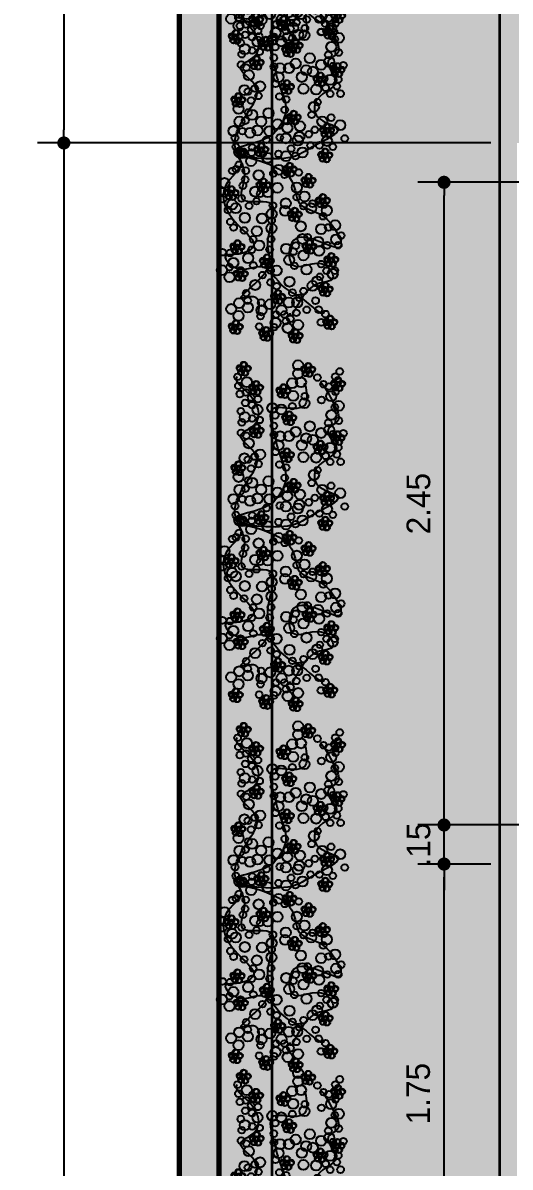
# Model space of a CAD drawing. Header units: millimetres. Extents: x 971.3 to 1010.6, y 593 to 619.8.
# Drawn here: x 971.527 to 973.383, y 606.443 to 610.805 of the extents above; entities that cross this region are included whole.
import ezdxf

# ---------------------------------------------------------------- set-up
doc = ezdxf.new("R2010")
doc.units = ezdxf.units.MM
doc.linetypes.add('ACAD_ISO10W100', pattern=[18.5, 12, -3, 0.5, -3])
for name, color, linetype, lineweight in [('csco', 7, 'Continuous', 70), ('FAROLAS', 45, 'Continuous', 9), ('www.dwgfree.com', 7, 'Continuous', 70)]:
    doc.layers.add(name, color=color, linetype=linetype, lineweight=lineweight)
doc.layers.add('plantas', color=3, linetype='Continuous')
doc.styles.get("Standard").update_dxf_attribs({"font": 'stylu.ttf'})
doc.dimstyles.new('1-75', dxfattribs={"dimtxt": 0.09, "dimasz": 0.05, "dimexe": 0.1, "dimexo": 0.1, "dimgap": 0.05, "dimtad": 1, "dimzin": 4, "dimdsep": 46, "dimtxsty": 'Standard', "dimblk": 'DOT', "dimcen": 0.09, "dimclrd": 250, "dimclre": 250, "dimclrt": 7, "dimaunit": 1, "dimazin": 0, "dimtfac": 1, "dimtix": 1, "dimtmove": 1, "dimatfit": 3, "dimfxl": 0.5, "dimtolj": 1, "dimtzin": 0, "dimarcsym": 0})

# ---------------------------------------------------------------- blocks, each defined once
blk = doc.blocks.new('2D-ALAMANDA')
at = {"layer": 'plantas', "color": 52}
for centre in [(-0.3572, 1.3818), (-0.0102, 1.3818), (-0.381, 1.3522), (-0.3794, 1.357), (-0.3594, 1.3263), (-0.3527, 1.3797), (-0.3527, 1.3543), (-0.3514, 1.3486), (-0.3514, 1.3299), (-0.33, 1.3356), (-0.3283, 1.3385), (-0.3262, 1.3659), (-0.3246, 1.3623), (-0.034, 1.3522), (-0.0324, 1.357), (-0.0124, 1.3263), (-0.0057, 1.3797), (-0.0057, 1.3543), (-0.0044, 1.3486), (-0.0044, 1.3299), (0.017, 1.3356), (0.0187, 1.3385), (0.0208, 1.3659), (0.0224, 1.3623), (0.3785, 1.3176), (0.3831, 1.3155), (0.5392, 1.308), (1.1869, 1.3234), (1.1885, 1.3281), (1.2107, 1.3529), (1.2152, 1.3508), (1.2152, 1.3254), (1.2164, 1.3198), (1.2379, 1.3068), (1.2395, 1.3097), (1.2417, 1.3371), (1.2432, 1.3334), (1.4002, 1.3176), (1.4047, 1.3155), (1.5885, 1.3201), (1.5901, 1.3249), (1.6123, 1.3497), (1.6168, 1.3476), (1.6168, 1.3222), (1.6181, 1.3165), (1.6433, 1.3338), (1.6449, 1.3302), (0.027, 1.2431), (0.0286, 1.2479), (0.0508, 1.2727), (0.0554, 1.2706), (0.0554, 1.2452), (0.0566, 1.2395), (0.0819, 1.2568), (0.0834, 1.2532), (0.3547, 1.2881), (0.3563, 1.2928), (0.3764, 1.2621), (0.3831, 1.2901), (0.3843, 1.2845), (0.3843, 1.2657), (0.4058, 1.2715), (0.4074, 1.2744), (0.4096, 1.3018), (0.4111, 1.2981), (0.5154, 1.2784), (0.517, 1.2832), (0.537, 1.2525), (0.5437, 1.3059), (0.5437, 1.2805), (0.545, 1.2748), (0.545, 1.2561), (0.5664, 1.2618), (0.5681, 1.2647), (0.5702, 1.2921), (0.5718, 1.2885), (0.8077, 1.2656), (0.8094, 1.2703), (0.8294, 1.2397), (0.8316, 1.2952), (0.8361, 1.293), (0.8361, 1.2677), (0.8373, 1.262), (0.8373, 1.2433), (0.8588, 1.249), (0.8604, 1.2519), (0.8626, 1.2793), (0.8641, 1.2757), (1.2085, 1.2974), (1.2164, 1.301), (1.3764, 1.2881), (1.378, 1.2928), (1.3981, 1.2621), (1.4047, 1.2901), (1.406, 1.2845), (1.406, 1.2657), (1.4275, 1.2715), (1.4291, 1.2744), (1.4313, 1.3018), (1.4328, 1.2981), (1.6101, 1.2942), (1.6181, 1.2978), (1.6395, 1.3035), (1.6411, 1.3065), (-0.471, 1.1597), (-0.4694, 1.1645), (-0.4472, 1.1893), (-0.4426, 1.1871), (-0.4426, 1.1618), (-0.4161, 1.1734), (-0.4146, 1.1698), (0.0487, 1.2172), (0.0566, 1.2208), (0.0781, 1.2265), (0.0797, 1.2294), (0.6792, 1.1726), (0.6808, 1.1773), (0.703, 1.2021), (0.7076, 1.2), (0.7076, 1.1746), (0.7088, 1.1689), (0.7341, 1.1862), (0.7356, 1.1826), (1.1033, 1.1822), (1.1049, 1.1869), (1.1271, 1.2117), (1.1317, 1.2096), (1.1317, 1.1843), (1.1329, 1.1786), (1.1329, 1.1598), (1.1544, 1.1656), (1.156, 1.1685), (1.1582, 1.1959), (1.1597, 1.1923), (-0.4493, 1.1338), (-0.4414, 1.1561), (-0.4414, 1.1374), (-0.4199, 1.1431), (-0.4183, 1.146), (0.2982, 1.1026), (0.3027, 1.1005), (0.3293, 1.0868), (0.7009, 1.1466), (0.7088, 1.1502), (0.7303, 1.1559), (0.7319, 1.1589), (0.8977, 1.0859), (0.8993, 1.0907), (0.9215, 1.1155), (0.926, 1.1133), (0.926, 1.088), (0.9526, 1.0996), (0.9541, 1.096), (1.125, 1.1562), (1.6784, 1.0988), (1.68, 1.1035), (1.7022, 1.1283), (1.7068, 1.1262), (1.7068, 1.1008), (1.708, 1.0951), (1.7333, 1.1124), (1.7348, 1.1088), (-0.309, 1.032), (-0.3045, 1.0299), (-0.278, 1.0162), (-0.2764, 1.0126), (-0.1593, 1.041), (-0.1577, 1.0457), (-0.1377, 1.015), (-0.1355, 1.0705), (-0.131, 1.0684), (-0.131, 1.0431), (-0.1297, 1.0374), (-0.1297, 1.0187), (-0.1083, 1.0244), (-0.1066, 1.0273), (-0.1045, 1.0547), (-0.1029, 1.0511), (0.0784, 1.0282), (0.08, 1.0329), (0.1022, 1.0577), (0.1068, 1.0556), (0.1068, 1.0302), (0.108, 1.0246), (0.1311, 1.0145), (0.1333, 1.0419), (0.1348, 1.0382), (0.2744, 1.0731), (0.276, 1.0778), (0.2961, 1.0471), (0.3027, 1.0752), (0.304, 1.0695), (0.304, 1.0507), (0.3255, 1.0565), (0.3271, 1.0594), (0.3308, 1.0832), (0.6085, 1.0506), (0.6102, 1.0554), (0.6302, 1.0247), (0.6324, 1.0802), (0.6369, 1.0781), (0.6369, 1.0527), (0.6381, 1.047), (0.6381, 1.0283), (0.6596, 1.034), (0.6612, 1.0369), (0.6634, 1.0643), (0.6649, 1.0607), (0.9194, 1.06), (0.9273, 1.0823), (0.9273, 1.0636), (0.9487, 1.0693), (0.9504, 1.0722), (1.4516, 1.0128), (1.7001, 1.0728), (1.708, 1.0764), (1.7295, 1.0821), (1.7311, 1.0851), (-0.3328, 1.0025), (-0.3312, 1.0072), (-0.3112, 0.9765), (-0.3045, 1.0046), (-0.3032, 0.9989), (-0.3032, 0.9801), (-0.2818, 0.9859), (-0.2801, 0.9888), (0.1001, 1.0022), (0.108, 1.0058), (0.1295, 1.0116), (1.2235, 0.939), (1.4278, 0.9832), (1.4294, 0.988), (1.4495, 0.9573), (1.4562, 1.0107), (1.4562, 0.9853), (1.4574, 0.9796), (1.4574, 0.9609), (1.4789, 0.9666), (1.4805, 0.9695), (1.4827, 0.9969), (1.4842, 0.9933), (1.6894, 0.939), (0.4832, 0.8677), (0.4849, 0.8725), (0.5071, 0.8973), (0.5116, 0.8952), (0.5116, 0.8698), (0.5381, 0.8814), (0.5396, 0.8778), (0.7114, 0.8838), (0.713, 0.8885), (0.7352, 0.9133), (0.7397, 0.9112), (0.7397, 0.8858), (0.7409, 0.8802), (0.7624, 0.8672), (0.764, 0.8701), (0.7662, 0.8975), (0.7677, 0.8939), (1.1997, 0.9094), (1.2013, 0.9142), (1.2214, 0.8835), (1.228, 0.9369), (1.228, 0.9115), (1.2293, 0.9058), (1.2293, 0.8871), (1.2508, 0.8928), (1.2524, 0.8957), (1.2546, 0.9231), (1.2561, 0.9195), (1.6656, 0.9094), (1.6672, 0.9142), (1.6872, 0.8835), (1.6939, 0.9369), (1.6939, 0.9115), (1.6952, 0.9058), (1.6952, 0.8871), (1.7166, 0.8928), (1.7183, 0.8957), (1.7204, 0.9231), (1.722, 0.9195), (-0.3521, 0.826), (-0.3505, 0.8308), (-0.3304, 0.8001), (-0.3283, 0.8556), (-0.3238, 0.8534), (-0.3238, 0.8281), (-0.3225, 0.8224), (-0.3225, 0.8037), (-0.301, 0.8094), (-0.2994, 0.8123), (-0.2972, 0.8397), (-0.2957, 0.8361), (-0.0758, 0.8324), (-0.0742, 0.8372), (-0.0541, 0.8065), (-0.052, 0.862), (-0.0475, 0.8599), (-0.0475, 0.8345), (-0.0462, 0.8288), (-0.0462, 0.8101), (-0.0247, 0.8158), (-0.0231, 0.8187), (-0.0209, 0.8461), (-0.0194, 0.8425), (0.5049, 0.8418), (0.5128, 0.8641), (0.5128, 0.8454), (0.5343, 0.8511), (0.5359, 0.854), (0.733, 0.8578), (0.7409, 0.8614), (-0.4742, 0.7458), (-0.4726, 0.7505), (-0.4525, 0.7199), (-0.4504, 0.7754), (-0.4458, 0.7732), (-0.4458, 0.7479), (-0.4446, 0.7422), (-0.4446, 0.7235), (-0.4231, 0.7292), (-0.4215, 0.7321), (-0.4193, 0.7595), (-0.4178, 0.7559), (0.1668, 0.7217), (0.189, 0.7465), (0.1935, 0.7444), (0.1935, 0.719), (0.22, 0.7306), (0.2216, 0.727), (1.1097, 0.7201), (1.1114, 0.7249), (1.1336, 0.7497), (1.1381, 0.7476), (1.1381, 0.7222), (1.1646, 0.7338), (1.1661, 0.7302), (1.2832, 0.7426), (1.2848, 0.7473), (1.3071, 0.7721), (1.3116, 0.77), (1.3116, 0.7447), (1.3128, 0.739), (1.3128, 0.7202), (1.3343, 0.726), (1.3359, 0.7289), (1.3381, 0.7563), (1.3396, 0.7527), (1.6254, 0.7185), (1.6476, 0.7433), (1.6521, 0.7411), (1.6787, 0.7274), (1.6802, 0.7238), (0.1652, 0.7169), (0.1868, 0.691), (0.1948, 0.7133), (0.1948, 0.6946), (0.2162, 0.7003), (0.2179, 0.7032), (0.7628, 0.6784), (0.7644, 0.6832), (0.7844, 0.6525), (0.7866, 0.708), (0.7911, 0.7058), (0.7911, 0.6805), (0.7924, 0.6748), (0.7924, 0.6561), (0.8138, 0.6618), (0.8154, 0.6647), (0.8176, 0.6921), (0.8192, 0.6885), (1.1314, 0.6942), (1.1393, 0.7165), (1.1393, 0.6978), (1.1608, 0.7035), (1.1624, 0.7064), (1.3049, 0.7166), (1.6238, 0.7137), (1.6455, 0.6878), (1.6521, 0.7158), (1.6534, 0.7101), (1.6534, 0.6914), (1.6748, 0.6971), (1.6765, 0.7)]:
    blk.add_circle(centre, 0.017, dxfattribs=at)
at = {"layer": 'plantas', "color": 108}
for centre, radius in [((-0.0368, 1.3908), 0.0217), ((0.3484, 1.3747), 0.0323), ((0.4332, 1.4041), 0.0217), ((1.0573, 1.3866), 0.0217), ((-0.4346, 1.3644), 0.0217), ((-0.4005, 1.3363), 0.0217), ((-0.3046, 1.338), 0.0217), ((-0.2743, 1.3107), 0.0323), ((-0.2128, 1.3598), 0.0323), ((-0.2038, 1.3351), 0.0217), ((-0.1543, 1.3129), 0.0323), ((-0.1179, 1.3606), 0.0217), ((-0.0581, 1.3003), 0.0323), ((-0.0308, 1.3238), 0.0217), ((0.0569, 1.3071), 0.0323), ((0.0549, 1.3589), 0.0217), ((0.0983, 1.3501), 0.0217), ((0.1458, 1.3749), 0.0217), ((0.147, 1.3079), 0.0217), ((0.3004, 1.3154), 0.0217), ((0.3816, 1.3361), 0.0217), ((0.4873, 1.3284), 0.0217), ((0.8968, 1.2936), 0.0323), ((0.9918, 1.348), 0.0323), ((1.006, 1.3042), 0.0217), ((1.0829, 1.3545), 0.0323), ((1.12, 1.3686), 0.0217), ((1.2835, 1.3476), 0.0217), ((1.304, 1.3345), 0.0323), ((-0.3512, 1.2605), 0.0217), ((-0.3374, 1.2943), 0.0217), ((-0.2502, 1.248), 0.0217), ((-0.1023, 1.2938), 0.0217), ((-0.038, 1.2479), 0.0323), ((0.1091, 1.2784), 0.0217), ((0.3265, 1.2593), 0.0323), ((0.4507, 1.2903), 0.0323), ((0.4793, 1.242), 0.0217), ((0.9346, 1.2694), 0.0217), ((1.0175, 1.2574), 0.0323), ((1.0993, 1.2397), 0.0323), ((1.1213, 1.2967), 0.0217), ((1.1568, 1.2456), 0.0323), ((1.2419, 1.2606), 0.0217), ((1.2844, 1.2949), 0.0217), ((1.3236, 1.2525), 0.0217), ((1.3537, 1.2348), 0.0323), ((1.5348, 1.2467), 0.0217), ((1.5628, 1.2904), 0.0217), ((1.6161, 1.2626), 0.0217), ((-0.3936, 1.2214), 0.0217), ((-0.0799, 1.1753), 0.0323), ((-0.0027, 1.1527), 0.0323), ((0.0061, 1.196), 0.0323), ((0.1209, 1.2172), 0.0323), ((0.2012, 1.2274), 0.0217), ((0.2315, 1.2049), 0.0323), ((0.2835, 1.1905), 0.0217), ((0.3791, 1.2114), 0.0217), ((0.4085, 1.1736), 0.0217), ((0.4803, 1.1845), 0.0217), ((0.8082, 1.1496), 0.0323), ((0.8543, 1.2009), 0.0217), ((0.8843, 1.1927), 0.0323), ((1.0707, 1.1712), 0.0217), ((1.1874, 1.1455), 0.0323), ((1.2782, 1.1663), 0.0323), ((1.383, 1.2065), 0.0323), ((1.4776, 1.2265), 0.0217), ((1.5362, 1.1701), 0.0217), ((-0.4719, 1.0963), 0.0323), ((-0.4194, 1.098), 0.0323), ((-0.3625, 1.1162), 0.0323), ((-0.2723, 1.1421), 0.0217), ((-0.228, 1.1391), 0.0323), ((-0.0447, 1.0849), 0.0323), ((0.041, 1.1248), 0.0323), ((0.1176, 1.1357), 0.0323), ((0.3578, 1.1161), 0.0323), ((0.4251, 1.1125), 0.0323), ((0.4492, 1.1034), 0.0323), ((0.5255, 1.1335), 0.0323), ((0.5492, 1.0899), 0.0217), ((0.6544, 1.111), 0.0217), ((0.7516, 1.0993), 0.0323), ((0.8129, 1.0995), 0.0217), ((0.8697, 1.1436), 0.0217), ((1.0006, 1.1277), 0.0323), ((1.082, 1.1388), 0.0323), ((1.1249, 1.0955), 0.0217), ((1.1635, 1.0819), 0.0217), ((1.2546, 1.0883), 0.0217), ((1.4166, 1.1487), 0.0217), ((1.4603, 1.1208), 0.0217), ((1.4904, 1.1079), 0.0323), ((1.5566, 1.1034), 0.0217), ((1.6342, 1.1152), 0.0323), ((-0.3561, 1.0601), 0.0323), ((-0.2746, 1.0663), 0.0323), ((-0.2084, 1.0618), 0.0217), ((-0.0151, 1.0423), 0.0323), ((0.1857, 1.0258), 0.0217), ((0.253, 1.0175), 0.0217), ((0.3247, 1.0331), 0.0217), ((0.3689, 1.0348), 0.0323), ((0.4362, 1.0265), 0.0323), ((0.5018, 1.0603), 0.0217), ((0.5514, 1.0286), 0.0323), ((0.6704, 1.0202), 0.0217), ((0.8536, 1.0292), 0.0323), ((0.9017, 1.0253), 0.0323), ((1.1462, 1.0345), 0.0323), ((1.2178, 1.055), 0.0323), ((1.357, 1.0575), 0.0323), ((1.4275, 1.0771), 0.0217), ((1.4913, 1.0552), 0.0323), ((1.5402, 1.0081), 0.0323), ((1.5676, 1.0269), 0.0217), ((1.5957, 1.0657), 0.0217), ((1.6106, 1.0372), 0.0217), ((1.6546, 1.0485), 0.0323), ((-0.1955, 0.9336), 0.0323), ((-0.1869, 0.9912), 0.0323), ((-0.1489, 0.9527), 0.0217), ((-0.0815, 0.9443), 0.0217), ((-0.0141, 0.9848), 0.0323), ((-0.024, 0.9454), 0.0217), ((0.0437, 0.9762), 0.0323), ((0.0862, 0.9569), 0.0217), ((0.1673, 0.9824), 0.0217), ((0.3461, 0.9721), 0.0323), ((0.4311, 0.9871), 0.0217), ((0.5368, 0.9795), 0.0217), ((0.6386, 0.9822), 0.0323), ((0.6621, 0.9482), 0.0217), ((0.7539, 0.9747), 0.0323), ((0.8685, 0.9471), 0.0217), ((0.9224, 0.9394), 0.0323), ((0.9646, 0.9393), 0.0217), ((1.0145, 0.9383), 0.0323), ((1.0846, 0.9367), 0.0217), ((1.2865, 0.9748), 0.0323), ((1.2861, 0.9355), 0.0217), ((1.3629, 0.9369), 0.0217), ((1.3862, 0.9757), 0.0217), ((1.5031, 0.9356), 0.0323), ((1.5685, 0.9742), 0.0217), ((1.6224, 0.9713), 0.0323), ((1.6503, 0.9613), 0.0217), ((0.1034, 0.8575), 0.0323), ((0.2751, 0.9133), 0.0323), ((0.3288, 0.8664), 0.0323), ((0.3902, 0.9202), 0.0323), ((0.4471, 0.9012), 0.0217), ((0.5631, 0.909), 0.0323), ((0.6745, 0.8535), 0.0323), ((0.7838, 0.913), 0.0323), ((0.7932, 0.8643), 0.0217), ((0.9524, 0.8777), 0.0323), ((1.1254, 0.8616), 0.0323), ((1.1519, 0.9283), 0.0217), ((1.3159, 0.8834), 0.0217), ((1.4935, 0.877), 0.0217), ((1.5425, 0.8788), 0.0323), ((1.58, 0.8738), 0.0217), ((1.6473, 0.8654), 0.0217), ((-0.2612, 0.7973), 0.0217), ((-0.2524, 0.8406), 0.0217), ((-0.2133, 0.803), 0.0217), ((-0.1841, 0.8379), 0.0323), ((-0.127, 0.8045), 0.0217), ((-0.1183, 0.8526), 0.0217), ((0.0328, 0.7844), 0.0323), ((0.1174, 0.8233), 0.0217), ((0.1649, 0.8481), 0.0217), ((0.1946, 0.8008), 0.0217), ((0.2866, 0.8081), 0.0323), ((0.3868, 0.8435), 0.0323), ((0.402, 0.7958), 0.0323), ((0.4967, 0.811), 0.0217), ((0.5303, 0.8068), 0.0217), ((0.5842, 0.8039), 0.0323), ((0.7804, 0.8314), 0.0323), ((0.8416, 0.8412), 0.0217), ((0.8712, 0.7938), 0.0217), ((1.0345, 0.8456), 0.0323), ((1.0867, 0.8217), 0.0217), ((1.154, 0.8133), 0.0217), ((1.2082, 0.7913), 0.0323), ((1.2546, 0.8247), 0.0217), ((1.3801, 0.8375), 0.0323), ((1.4807, 0.7905), 0.0217), ((1.5249, 0.7922), 0.0323), ((-0.3602, 0.7683), 0.0323), ((-0.3365, 0.7145), 0.0217), ((-0.2942, 0.7632), 0.0217), ((-0.2839, 0.725), 0.0217), ((-0.2269, 0.7596), 0.0217), ((-0.1737, 0.7318), 0.0217), ((-0.1347, 0.7574), 0.0323), ((-0.1018, 0.7379), 0.0217), ((-0.0346, 0.7343), 0.0217), ((-0.016, 0.7682), 0.0217), ((0.1292, 0.7574), 0.0323), ((0.1373, 0.7806), 0.0217), ((0.2498, 0.7212), 0.0323), ((0.2717, 0.783), 0.0217), ((0.3313, 0.7275), 0.0323), ((0.3248, 0.7648), 0.0217), ((0.3923, 0.7468), 0.0217), ((0.5367, 0.7207), 0.0217), ((0.6086, 0.7268), 0.0217), ((0.6461, 0.7706), 0.0217), ((0.7038, 0.7669), 0.0217), ((0.7424, 0.7532), 0.0217), ((0.8241, 0.7451), 0.0217), ((0.8882, 0.7088), 0.0323), ((0.9495, 0.7674), 0.0323), ((1.0301, 0.7632), 0.0217), ((1.4329, 0.78), 0.0217), ((1.4984, 0.7358), 0.0323), ((1.58, 0.7325), 0.0323), ((-0.394, 0.7086), 0.0217), ((0.3919, 0.689), 0.0323), ((0.4363, 0.6997), 0.0217), ((0.4938, 0.7055), 0.0217), ((0.6377, 0.7082), 0.0217), ((0.6477, 0.6844), 0.0217), ((0.7264, 0.634), 0.0323), ((0.8647, 0.6844), 0.0323), ((0.8996, 0.6591), 0.0217), ((0.9761, 0.6748), 0.0217), ((1.0122, 0.6958), 0.0217), ((1.1757, 0.6748), 0.0217), ((1.2387, 0.696), 0.0323), ((1.2669, 0.6716), 0.0217), ((1.3312, 0.673), 0.0323), ((1.5358, 0.6855), 0.0323), ((0.7805, 0.6176), 0.0217), ((0.8303, 0.6259), 0.0217), ((1.1718, 0.6268), 0.0217), ((1.2875, 0.6236), 0.0323)]:
    blk.add_circle(centre, radius, dxfattribs=at)
at = {"layer": 'plantas', "color": 36}
for centre, radius in [((0.5338, 0.7467), 0.0323), ((0.5321, 0.7471), 0.0219), ((0.5327, 0.7454), 0.0121)]:
    blk.add_circle(centre, radius, dxfattribs=at)
for points, start_tangent, end_tangent in [([(-0.3434, 1.2442), (-0.206, 1.3378), (-0.1151, 1.3538), (-0.0612, 1.2925), (0.0578, 1.3473), (0.1847, 1.225), (0.2951, 1.227), (0.3694, 1.3625), (0.4875, 1.2018), (0.5571, 1.064), (0.5492, 0.7093), (0.7106, 1.0668), (0.8537, 1.1173), (0.9325, 1.2673), (1.132, 1.3811), (1.0894, 1.0833), (1.2479, 1.0765), (1.2488, 1.2874), (1.3295, 1.3368), (1.3846, 1.2084), (1.56, 1.063)], (-0.993813, -0.111068), (-0.999836, -0.018093)), ([(-0.3463, 1.1387), (-0.2554, 1.1548), (-0.1955, 1.0265), (-0.1891, 0.9355), (-0.0357, 0.9431), (0.117, 0.989), (0.2507, 1.025), (0.3473, 0.9932), (0.4654, 0.8324), (0.535, 0.6947), (0.5775, 0.7338), (0.7229, 0.6549), (1.0093, 0.7368), (1.1277, 0.8252), (1.1822, 0.7303), (1.1981, 0.6444), (1.2735, 0.7176), (1.261, 0.8803), (1.3881, 1.0168), (1.4674, 1.1428), (1.5416, 1.2831)], (-0.993813, -0.111068), (-0.999836, -0.018093)), ([(1.554, 0.8616), (1.4821, 0.8603), (1.4647, 0.7594), (1.2699, 0.9188), (1.1164, 0.916), (0.8523, 0.9256), (0.8315, 0.7527), (0.6729, 0.7642), (0.5061, 0.7037), (0.2841, 0.7716), (0.1055, 0.8306), (-0.0175, 0.7326), (-0.0911, 0.8223), (-0.2918, 0.7755), (-0.3961, 0.7066)], (0.987678, -0.156498), (-0.872165, 0.489211))]:
    blk.add_spline(points, degree=3, dxfattribs=dict(at, start_tangent=start_tangent, end_tangent=end_tangent))
blk = doc.blocks.new('_Dot')
at = {"color": 0, "linetype": 'ByBlock', "lineweight": -2}
blk.add_line((-0.5, 0), (-1, 0), dxfattribs=at)
at = {"color": 0, "linetype": 'ByBlock', "const_width": 0.5}
blk.add_lwpolyline([(-0.25, 0, 1), (0.25, 0, 1)], format="xyb", close=True, dxfattribs=at)
blk = doc.blocks.new('*D49')
at = {"layer": 'Defpoints', "color": 0, "lineweight": 35, "transparency": 16777216}
for p in [(973.1316, 607.5979), (973.4099, 607.5979), (973.5599, 605.8479)]:
    blk.add_point(p, dxfattribs=at)
at = {"layer": 'www.dwgfree.com', "color": 250, "linetype": 'ACAD_ISO10W100', "lineweight": -2, "transparency": 16777216}
for p, q in [((973.3099, 607.5979), (973.0316, 607.5979)), ((973.4599, 605.8479), (973.0316, 605.8479))]:
    blk.add_line(p, q, dxfattribs=at)
at = {"layer": 'www.dwgfree.com', "color": 250, "lineweight": -2, "transparency": 16777216}
blk.add_line((973.1316, 605.8979), (973.1316, 607.5479), dxfattribs=at)
at = {"layer": 'www.dwgfree.com', "color": 250, "lineweight": -2, "transparency": 16777216, "xscale": 0.05, "yscale": 0.05, "zscale": 0.05}
for p, rotation in [((973.1316, 607.5979), 90), ((973.1316, 605.8479), 270)]:
    blk.add_blockref('_Dot', p, dxfattribs=dict(at, rotation=rotation))
at = {"layer": 'www.dwgfree.com', "color": 7, "lineweight": 35, "transparency": 16777216, "insert": (973.0334, 606.7229), "char_height": 0.09, "attachment_point": 5, "rotation": 90}
blk.add_mtext('\\A1;1.75 ', dxfattribs=at)
blk = doc.blocks.new('*D50')
at = {"layer": 'Defpoints', "color": 0, "lineweight": 35, "transparency": 16777216}
for p in [(973.1316, 607.747), (973.5599, 607.747), (973.4099, 607.5979)]:
    blk.add_point(p, dxfattribs=at)
at = {"layer": 'www.dwgfree.com', "color": 250, "lineweight": -2, "transparency": 16777216}
for p, q in [((973.1316, 607.797), (973.1316, 607.847)), ((973.1316, 607.5979), (973.1316, 607.747)), ((973.1316, 607.5479), (973.1316, 607.4979))]:
    blk.add_line(p, q, dxfattribs=at)
at = {"layer": 'www.dwgfree.com', "color": 250, "linetype": 'ACAD_ISO10W100', "lineweight": -2, "transparency": 16777216}
for p, q in [((973.4599, 607.747), (973.0316, 607.747)), ((973.3099, 607.5979), (973.0316, 607.5979))]:
    blk.add_line(p, q, dxfattribs=at)
at = {"layer": 'www.dwgfree.com', "color": 250, "lineweight": -2, "transparency": 16777216, "xscale": 0.05, "yscale": 0.05, "zscale": 0.05}
for p, rotation in [((973.1316, 607.747), 270), ((973.1316, 607.5979), 90)]:
    blk.add_blockref('_Dot', p, dxfattribs=dict(at, rotation=rotation))
at = {"layer": 'www.dwgfree.com', "color": 7, "lineweight": 35, "transparency": 16777216, "insert": (973.0347, 607.6725), "char_height": 0.09, "attachment_point": 5, "rotation": 90}
blk.add_mtext('\\A1;.15 ', dxfattribs=at)
blk = doc.blocks.new('*D51')
at = {"layer": 'Defpoints', "color": 0, "lineweight": 35, "transparency": 16777216}
for p in [(973.1316, 610.197), (973.5599, 610.197), (973.5599, 607.747)]:
    blk.add_point(p, dxfattribs=at)
at = {"layer": 'www.dwgfree.com', "color": 250, "linetype": 'ACAD_ISO10W100', "lineweight": -2, "transparency": 16777216}
for p, q in [((973.4599, 610.197), (973.0316, 610.197)), ((973.4599, 607.747), (973.0316, 607.747))]:
    blk.add_line(p, q, dxfattribs=at)
at = {"layer": 'www.dwgfree.com', "color": 250, "lineweight": -2, "transparency": 16777216}
blk.add_line((973.1316, 607.797), (973.1316, 610.147), dxfattribs=at)
at = {"layer": 'www.dwgfree.com', "color": 250, "lineweight": -2, "transparency": 16777216, "xscale": 0.05, "yscale": 0.05, "zscale": 0.05}
for p, rotation in [((973.1316, 610.197), 90), ((973.1316, 607.747), 270)]:
    blk.add_blockref('_Dot', p, dxfattribs=dict(at, rotation=rotation))
at = {"layer": 'www.dwgfree.com', "color": 7, "lineweight": 35, "transparency": 16777216, "insert": (973.0346, 608.972), "char_height": 0.09, "attachment_point": 5, "rotation": 90}
blk.add_mtext('\\A1;2.45 ', dxfattribs=at)
blk = doc.blocks.new('*D70')
at = {"layer": 'Defpoints', "color": 0, "lineweight": 35, "transparency": 16777216}
for p in [(972.6143, 611.9916), (971.6835, 610.347), (973.4099, 610.347)]:
    blk.add_point(p, dxfattribs=at)
at = {"layer": 'www.dwgfree.com', "color": 250, "linetype": 'ACAD_ISO10W100', "lineweight": -2, "transparency": 16777216}
for p, q in [((972.5143, 611.9916), (971.5835, 611.9916)), ((973.3099, 610.347), (971.5835, 610.347))]:
    blk.add_line(p, q, dxfattribs=at)
at = {"layer": 'www.dwgfree.com', "color": 250, "lineweight": -2, "transparency": 16777216}
blk.add_line((971.6835, 611.9416), (971.6835, 610.397), dxfattribs=at)
at = {"layer": 'www.dwgfree.com', "color": 250, "lineweight": -2, "transparency": 16777216, "xscale": 0.05, "yscale": 0.05, "zscale": 0.05}
for p, rotation in [((971.6835, 611.9916), 90), ((971.6835, 610.347), 270)]:
    blk.add_blockref('_Dot', p, dxfattribs=dict(at, rotation=rotation))
at = {"layer": 'www.dwgfree.com', "color": 7, "lineweight": 35, "transparency": 16777216, "insert": (971.5865, 611.1693), "char_height": 0.09, "attachment_point": 5, "rotation": 90}
blk.add_mtext('\\A1;1.64 ', dxfattribs=at)
blk = doc.blocks.new('*D71')
at = {"layer": 'Defpoints', "color": 0, "lineweight": 35, "transparency": 16777216}
for p in [(973.4099, 610.347), (971.6835, 599.187), (973.5599, 599.187)]:
    blk.add_point(p, dxfattribs=at)
at = {"layer": 'www.dwgfree.com', "color": 250, "linetype": 'ACAD_ISO10W100', "lineweight": -2, "transparency": 16777216}
for p, q in [((973.3099, 610.347), (971.5835, 610.347)), ((973.4599, 599.187), (971.5835, 599.187))]:
    blk.add_line(p, q, dxfattribs=at)
at = {"layer": 'www.dwgfree.com', "color": 250, "lineweight": -2, "transparency": 16777216}
blk.add_line((971.6835, 610.297), (971.6835, 599.237), dxfattribs=at)
at = {"layer": 'www.dwgfree.com', "color": 250, "lineweight": -2, "transparency": 16777216, "xscale": 0.05, "yscale": 0.05, "zscale": 0.05}
for p, rotation in [((971.6835, 610.347), 90), ((971.6835, 599.187), 270)]:
    blk.add_blockref('_Dot', p, dxfattribs=dict(at, rotation=rotation))
at = {"layer": 'www.dwgfree.com', "color": 7, "lineweight": 35, "transparency": 16777216, "insert": (971.5869, 604.767), "char_height": 0.09, "attachment_point": 5, "rotation": 90}
blk.add_mtext('\\A1;11.16 ', dxfattribs=at)

msp = doc.modelspace()

# ---------------------------------------------------------------- hatches: boundary and pattern name
at = {"layer": 'FAROLAS', "lineweight": 35}
h = msp.add_hatch(dxfattribs=at)
h.set_pattern_fill('AR-SAND', color=104, scale=0.004, angle=180, style=0)
h.set_pattern_definition([(217.5, (972.27319, 593.91996), (0.0064001, -0.1957653), [0, -0.154432, 0, -0.17272, 0, -0.1651]), (187.5, (972.2732, 593.91996), (-0.1798093, -0.28673), [0, -0.083312, 0, -0.139192, 0, -0.05334]), (147.5, (972.39816, 593.91996), (-0.316397, -0.0005749), [0, -0.0508, 0, -0.18288, 0, -0.23876]), (137.5, (972.39816, 593.91996), (-0.3054226, -0.0891717), [0, -0.0254, 0, -0.119888, 0, -0.13716])])
h.paths.add_polyline_path([(978.3835, 614.166), (976.3137, 614.166), (976.3764, 611.7875), (972.2732, 611.7875), (972.2732, 593.92), (977.1382, 593.92), (977.1382, 599.097), (973.4099, 599.097), (973.41, 610.3471), (976.639, 610.347), (976.639, 611.857), (978.3835, 611.857)])
h.paths.add_polyline_path([(973.3426, 594.0355), (972.4764, 594.0355), (972.4764, 599.0712), (973.3426, 599.0712)], flags=16)
h.paths.add_polyline_path([(973.3426, 599.081), (972.4764, 599.081), (972.4764, 611.7875), (973.3426, 611.7875)], flags=16)
at = {"layer": 'www.dwgfree.com', "lineweight": 35, "true_color": 0xfbd593}
h = msp.add_hatch(dxfattribs=at)
h.set_pattern_fill('AR-SAND', color=41, scale=0.002, angle=180, style=0)
h.set_pattern_definition([(217.5, (972.4764, 594.03545), (0.00320006, -0.09788265), [0, -0.077216, 0, -0.08636, 0, -0.08255]), (187.5, (972.4764, 594.03545), (-0.0899047, -0.143365), [0, -0.041656, 0, -0.069596, 0, -0.02667]), (147.5, (972.53889, 594.03545), (-0.15819847, -0.00028744), [0, -0.0254, 0, -0.09144, 0, -0.11938]), (137.5, (972.53889, 594.03545), (-0.1527113, -0.0445859), [0, -0.0127, 0, -0.059944, 0, -0.06858])])
h.paths.add_polyline_path([(973.3426, 594.0355), (972.4764, 594.0355), (972.4764, 611.7875), (973.3426, 611.7875)])
at = {"layer": 'www.dwgfree.com', "lineweight": 35}
msp.add_hatch(color=256, dxfattribs=at).paths.add_polyline_path([(972.2732, 611.1211), (972.1232, 611.1214), (972.1232, 603.8326), (972.2732, 603.8197)])

# ---------------------------------------------------------------- linework, layer by layer
at = {"layer": 'csco'}
for p, q in [((972.1232, 618.92), (972.1232, 593.92)), ((972.2732, 618.77), (972.2732, 593.92))]:
    msp.add_line(p, q, dxfattribs=at)
at = {"layer": 'www.dwgfree.com', "color": 41, "lineweight": 35, "true_color": 0xfbd593}
msp.add_lwpolyline([(973.3426, 594.0355), (972.4764, 594.0355), (972.4764, 611.7875), (973.3426, 611.7875)], close=True, dxfattribs=at)

# ---------------------------------------------------------------- block references
at = {"layer": 'plantas', "lineweight": 0, "xscale": 0.5932645316487479, "yscale": 0.5932645316487479, "zscale": 0.5932645316487479, "rotation": 269.4857836887906}
for p in [(971.9227, 611.7352), (971.9227, 610.6288), (971.9227, 609.2255), (971.9227, 607.8492), (971.9227, 606.5269)]:
    msp.add_blockref('2D-ALAMANDA', p, dxfattribs=at)

# ---------------------------------------------------------------- dimensions: what is measured, and where the dimension line sits
at = {"layer": 'www.dwgfree.com', "lineweight": 35}
for base, p1, p2, picture, middle in [((971.6835, 610.347), (972.6143, 611.9916), (973.4099, 610.347), '*D70', (971.5865, 611.1693)), ((971.6835, 599.187), (973.4099, 610.347), (973.5599, 599.187), '*D71', (971.5869, 604.767)), ((973.1316, 610.197), (973.5599, 607.747), (973.5599, 610.197), '*D51', (973.0346, 608.972)), ((973.1316, 607.747), (973.4099, 607.5979), (973.5599, 607.747), '*D50', (973.0347, 607.6725)), ((973.1316, 607.5979), (973.5599, 605.8479), (973.4099, 607.5979), '*D49', (973.0334, 606.7229))]:
    dim = msp.add_linear_dim(base=base, p1=p1, p2=p2, angle=90, dimstyle='1-75', override={"dimpost": ' ', "dimfxl": 0.05}, dxfattribs=at)
    dim.commit()
    dim.dimension.update_dxf_attribs({"geometry": picture, "text_midpoint": middle})

doc.saveas('drawing.dxf')
